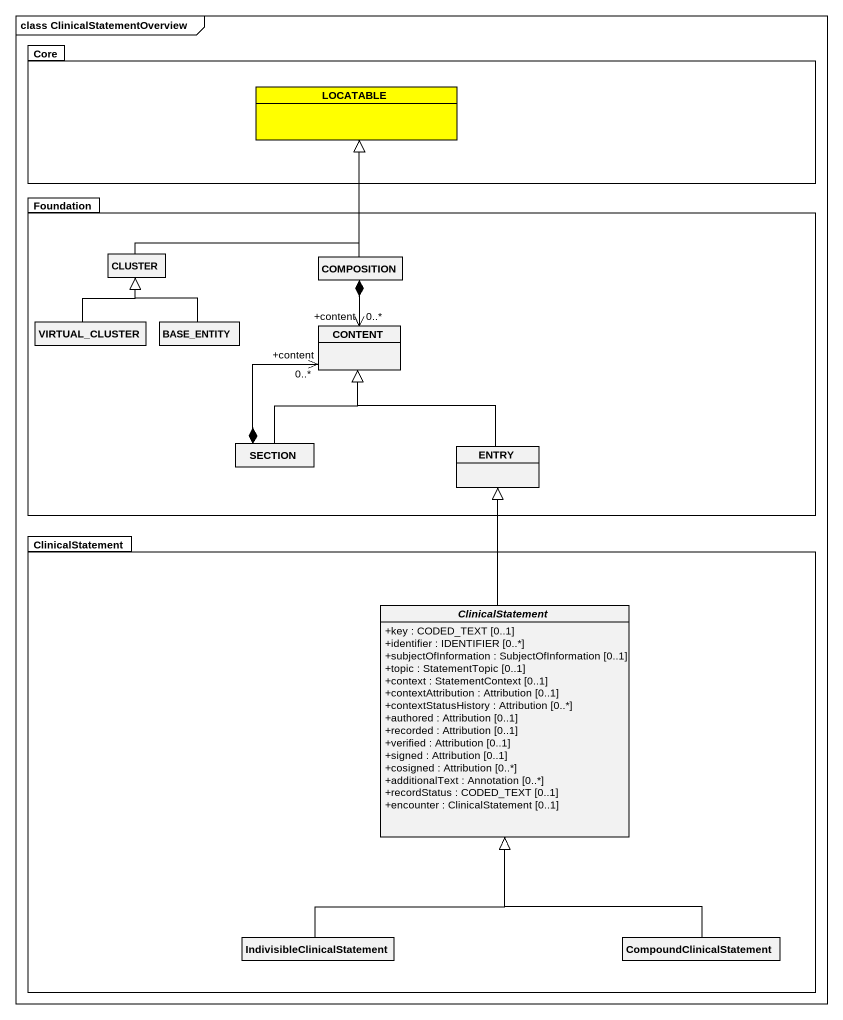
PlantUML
@startuml
mainframe class ClinicalStatementOverview
hide circle
hide empty members
skinparam classAttributeIconSize 0
package Core {
  class LOCATABLE #FFFF00
}
package Foundation {
  class CLUSTER
  class COMPOSITION
  class VIRTUAL_CLUSTER
  class BASE_ENTITY
  class CONTENT
  class SECTION
  class ENTRY
}
package ClinicalStatement {
  abstract class "ClinicalStatement" as ClinicalStatement_2 {
    +key : CODED_TEXT [0..1]
    +identifier : IDENTIFIER [0..*]
    +subjectOfInformation : SubjectOfInformation [0..1]
    +topic : StatementTopic [0..1]
    +context : StatementContext [0..1]
    +contextAttribution : Attribution [0..1]
    +contextStatusHistory : Attribution [0..*]
    +authored : Attribution [0..1]
    +recorded : Attribution [0..1]
    +verified : Attribution [0..1]
    +signed : Attribution [0..1]
    +cosigned : Attribution [0..*]
    +additionalText : Annotation [0..*]
    +recordStatus : CODED_TEXT [0..1]
    +encounter : ClinicalStatement [0..1]
  }
  class IndivisibleClinicalStatement
  class CompoundClinicalStatement
}
CLUSTER -up-|> LOCATABLE
COMPOSITION -up-|> LOCATABLE
COMPOSITION *--> "+content\n0..*" CONTENT
VIRTUAL_CLUSTER -up-|> CLUSTER
BASE_ENTITY -up-|> CLUSTER
SECTION -up-|> CONTENT
SECTION *-up-> "+content\n0..*" CONTENT
ENTRY -up-|> CONTENT
ClinicalStatement_2 -up-|> ENTRY
IndivisibleClinicalStatement -up-|> ClinicalStatement_2
CompoundClinicalStatement -up-|> ClinicalStatement_2
@enduml
